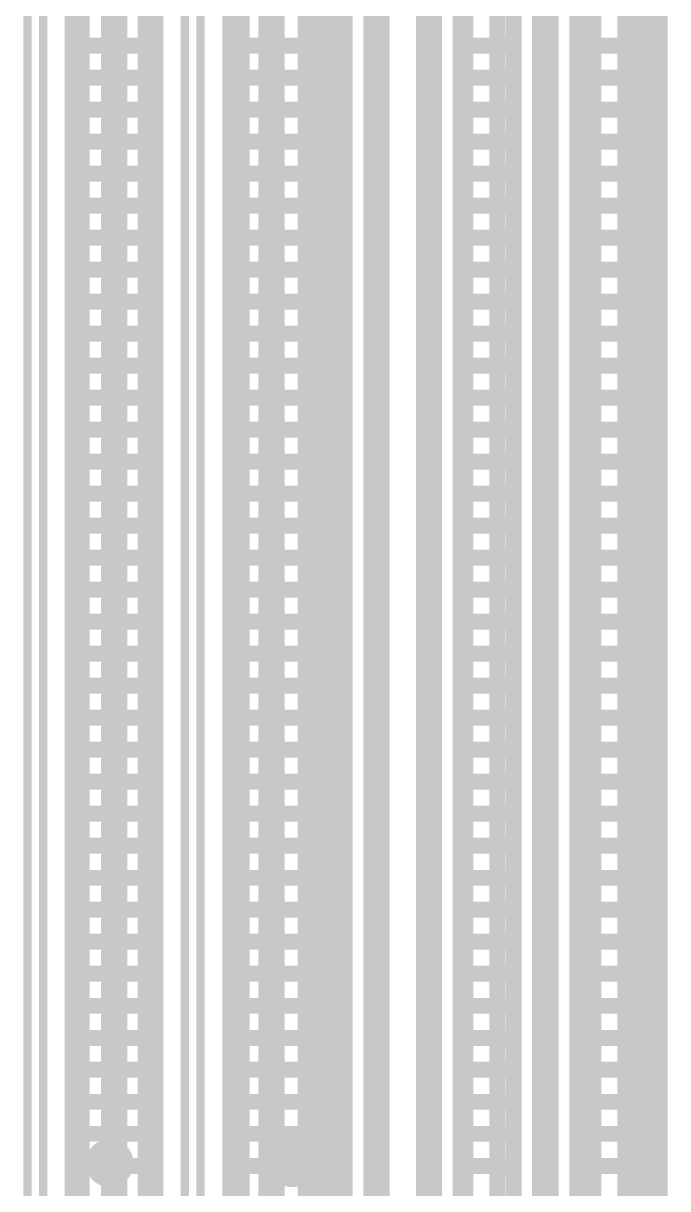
# Model space of a CAD drawing. Header units: millimetres. Extents: x 2260 to 2572, y -21 to 200.
# Drawn here: x 2305.83 to 2311.97, y 83.64 to 94.73 of the extents above; entities that cross this region are included whole.
import ezdxf

# ---------------------------------------------------------------- set-up
doc = ezdxf.new("R2010")
doc.units = ezdxf.units.MM
doc.layers.get('0').update_dxf_attribs({"lineweight": 18})
doc.layers.add('01', color=1, linetype='Continuous', lineweight=18)
doc.layers.add('DIM', color=3, linetype='Continuous', lineweight=13)

# ---------------------------------------------------------------- blocks, each defined once
blk = doc.blocks.new('PAD_R1')
blk.add_lwpolyline([(0.25, 0, 0.5, 0.5, 1), (-0.25, 0, 0.5, 0.5, 1)], format="xyseb", close=True)

msp = doc.modelspace()

# ---------------------------------------------------------------- linework, layer by layer
at = {"layer": '01'}
for points in [[(2306.692, 139.841, 0.25, 0.25, 0), (2306.692, 63.641, 0.25, 0.25, 0)], [(2308.191, 139.841, 0.25, 0.25, 0), (2308.191, 63.641, 0.25, 0.25, 0)], [(2308.692, 139.841, 0.25, 0.25, 0), (2308.692, 63.641, 0.25, 0.25, 0)], [(2309.191, 139.841, 0.25, 0.25, 0), (2309.191, 63.641, 0.25, 0.25, 0)], [(2309.692, 139.841, 0.25, 0.25, 0), (2309.692, 63.641, 0.25, 0.25, 0)], [(2311.692, 139.841, 0.25, 0.25, 0), (2311.692, 63.641, 0.25, 0.25, 0)], [(2306.298, 137.241, 0.152, 0.152, 0), (2306.298, 66.241, 0.152, 0.152, 0)], [(2306.382, 137.241, 0.152, 0.152, 0), (2306.382, 66.241, 0.152, 0.152, 0)], [(2306.687, 137.241, 0.152, 0.152, 0), (2306.687, 66.241, 0.152, 0.152, 0)], [(2306.992, 137.241, 0.152, 0.152, 0), (2306.992, 66.241, 0.152, 0.152, 0)], [(2307.085, 137.241, 0.152, 0.152, 0), (2307.085, 66.241, 0.152, 0.152, 0)], [(2307.798, 137.241, 0.152, 0.152, 0), (2307.798, 66.241, 0.152, 0.152, 0)], [(2307.906, 137.241, 0.152, 0.152, 0), (2307.906, 66.241, 0.152, 0.152, 0)], [(2308.211, 137.241, 0.152, 0.152, 0), (2308.211, 66.241, 0.152, 0.152, 0)], [(2308.516, 137.241, 0.152, 0.152, 0), (2308.516, 66.241, 0.152, 0.152, 0)], [(2308.82, 137.241, 0.152, 0.152, 0), (2308.82, 66.241, 0.152, 0.152, 0)], [(2308.89, 137.241, 0.152, 0.152, 0), (2308.89, 66.241, 0.152, 0.152, 0)], [(2309.993, 137.241, 0.152, 0.152, 0), (2309.993, 66.241, 0.152, 0.152, 0)], [(2310.04, 137.241, 0.152, 0.152, 0), (2310.04, 66.241, 0.152, 0.152, 0)], [(2310.344, 137.241, 0.152, 0.152, 0), (2310.344, 66.241, 0.152, 0.152, 0)], [(2311.564, 137.241, 0.152, 0.152, 0), (2311.564, 66.241, 0.152, 0.152, 0)], [(2311.868, 137.241, 0.152, 0.152, 0), (2311.868, 66.241, 0.152, 0.152, 0)], [(2311.89, 137.241, 0.152, 0.152, 0), (2311.89, 66.241, 0.152, 0.152, 0)], [(2310.498, 134.807, 0.152, 0.152, 0), (2310.498, 68.64, 0.152, 0.152, 0)], [(2311.259, 134.835, 0.152, 0.152, 0), (2311.259, 68.611, 0.152, 0.152, 0)], [(2310.802, 68.764, 0.254, 0.254, 0), (2310.802, 134.682, 0.254, 0.254, 0)], [(2311.105, 134.681, 0.152, 0.152, 0), (2311.105, 68.765, 0.152, 0.152, 0)], [(2306.298, 94.522, 0.152, 0.152, 0), (2307.085, 94.522, 0.152, 0.152, 0)], [(2307.798, 94.522, 0.152, 0.152, 0), (2308.89, 94.522, 0.152, 0.152, 0)], [(2309.993, 94.522, 0.152, 0.152, 0), (2310.498, 94.522, 0.152, 0.152, 0)], [(2311.105, 94.522, 0.152, 0.152, 0), (2311.89, 94.522, 0.152, 0.152, 0)], [(2306.298, 94.217, 0.152, 0.152, 0), (2307.085, 94.217, 0.152, 0.152, 0)], [(2307.798, 94.217, 0.152, 0.152, 0), (2308.89, 94.217, 0.152, 0.152, 0)], [(2309.993, 94.217, 0.152, 0.152, 0), (2310.498, 94.217, 0.152, 0.152, 0)], [(2311.105, 94.217, 0.152, 0.152, 0), (2311.89, 94.217, 0.152, 0.152, 0)], [(2306.298, 93.913, 0.152, 0.152, 0), (2307.085, 93.913, 0.152, 0.152, 0)], [(2307.798, 93.913, 0.152, 0.152, 0), (2308.89, 93.913, 0.152, 0.152, 0)], [(2309.993, 93.913, 0.152, 0.152, 0), (2310.498, 93.913, 0.152, 0.152, 0)], [(2311.105, 93.913, 0.152, 0.152, 0), (2311.89, 93.913, 0.152, 0.152, 0)], [(2306.298, 93.608, 0.152, 0.152, 0), (2307.085, 93.608, 0.152, 0.152, 0)], [(2307.798, 93.608, 0.152, 0.152, 0), (2308.89, 93.608, 0.152, 0.152, 0)], [(2309.993, 93.608, 0.152, 0.152, 0), (2310.498, 93.608, 0.152, 0.152, 0)], [(2311.105, 93.608, 0.152, 0.152, 0), (2311.89, 93.608, 0.152, 0.152, 0)], [(2306.298, 93.303, 0.152, 0.152, 0), (2307.085, 93.303, 0.152, 0.152, 0)], [(2307.798, 93.303, 0.152, 0.152, 0), (2308.89, 93.303, 0.152, 0.152, 0)], [(2309.993, 93.303, 0.152, 0.152, 0), (2310.498, 93.303, 0.152, 0.152, 0)], [(2311.105, 93.303, 0.152, 0.152, 0), (2311.89, 93.303, 0.152, 0.152, 0)], [(2306.298, 92.998, 0.152, 0.152, 0), (2307.085, 92.998, 0.152, 0.152, 0)], [(2307.798, 92.998, 0.152, 0.152, 0), (2308.89, 92.998, 0.152, 0.152, 0)], [(2309.993, 92.998, 0.152, 0.152, 0), (2310.498, 92.998, 0.152, 0.152, 0)], [(2311.105, 92.998, 0.152, 0.152, 0), (2311.89, 92.998, 0.152, 0.152, 0)], [(2306.298, 92.693, 0.152, 0.152, 0), (2307.085, 92.693, 0.152, 0.152, 0)], [(2307.798, 92.693, 0.152, 0.152, 0), (2308.89, 92.693, 0.152, 0.152, 0)], [(2309.993, 92.693, 0.152, 0.152, 0), (2310.498, 92.693, 0.152, 0.152, 0)], [(2311.105, 92.693, 0.152, 0.152, 0), (2311.89, 92.693, 0.152, 0.152, 0)], [(2306.298, 92.389, 0.152, 0.152, 0), (2307.085, 92.389, 0.152, 0.152, 0)], [(2307.798, 92.389, 0.152, 0.152, 0), (2308.89, 92.389, 0.152, 0.152, 0)], [(2309.993, 92.389, 0.152, 0.152, 0), (2310.498, 92.389, 0.152, 0.152, 0)], [(2311.105, 92.389, 0.152, 0.152, 0), (2311.89, 92.389, 0.152, 0.152, 0)], [(2306.298, 92.084, 0.152, 0.152, 0), (2307.085, 92.084, 0.152, 0.152, 0)], [(2307.798, 92.084, 0.152, 0.152, 0), (2308.89, 92.084, 0.152, 0.152, 0)], [(2309.993, 92.084, 0.152, 0.152, 0), (2310.498, 92.084, 0.152, 0.152, 0)], [(2311.105, 92.084, 0.152, 0.152, 0), (2311.89, 92.084, 0.152, 0.152, 0)], [(2306.298, 91.779, 0.152, 0.152, 0), (2307.085, 91.779, 0.152, 0.152, 0)], [(2307.798, 91.779, 0.152, 0.152, 0), (2308.89, 91.779, 0.152, 0.152, 0)], [(2309.993, 91.779, 0.152, 0.152, 0), (2310.498, 91.779, 0.152, 0.152, 0)], [(2311.105, 91.779, 0.152, 0.152, 0), (2311.89, 91.779, 0.152, 0.152, 0)], [(2306.298, 91.474, 0.152, 0.152, 0), (2307.085, 91.474, 0.152, 0.152, 0)], [(2307.798, 91.474, 0.152, 0.152, 0), (2308.89, 91.474, 0.152, 0.152, 0)], [(2309.993, 91.474, 0.152, 0.152, 0), (2310.498, 91.474, 0.152, 0.152, 0)], [(2311.105, 91.474, 0.152, 0.152, 0), (2311.89, 91.474, 0.152, 0.152, 0)], [(2306.298, 91.169, 0.152, 0.152, 0), (2307.085, 91.169, 0.152, 0.152, 0)], [(2307.798, 91.169, 0.152, 0.152, 0), (2308.89, 91.169, 0.152, 0.152, 0)], [(2309.993, 91.169, 0.152, 0.152, 0), (2310.498, 91.169, 0.152, 0.152, 0)], [(2311.105, 91.169, 0.152, 0.152, 0), (2311.89, 91.169, 0.152, 0.152, 0)], [(2306.298, 90.865, 0.152, 0.152, 0), (2307.085, 90.865, 0.152, 0.152, 0)], [(2307.798, 90.865, 0.152, 0.152, 0), (2308.89, 90.865, 0.152, 0.152, 0)], [(2309.993, 90.865, 0.152, 0.152, 0), (2310.498, 90.865, 0.152, 0.152, 0)], [(2311.105, 90.865, 0.152, 0.152, 0), (2311.89, 90.865, 0.152, 0.152, 0)], [(2306.298, 90.56, 0.152, 0.152, 0), (2307.085, 90.56, 0.152, 0.152, 0)], [(2307.798, 90.56, 0.152, 0.152, 0), (2308.89, 90.56, 0.152, 0.152, 0)], [(2309.993, 90.56, 0.152, 0.152, 0), (2310.498, 90.56, 0.152, 0.152, 0)], [(2311.105, 90.56, 0.152, 0.152, 0), (2311.89, 90.56, 0.152, 0.152, 0)], [(2306.298, 90.255, 0.152, 0.152, 0), (2307.085, 90.255, 0.152, 0.152, 0)], [(2307.798, 90.255, 0.152, 0.152, 0), (2308.89, 90.255, 0.152, 0.152, 0)], [(2309.993, 90.255, 0.152, 0.152, 0), (2310.498, 90.255, 0.152, 0.152, 0)], [(2311.105, 90.255, 0.152, 0.152, 0), (2311.89, 90.255, 0.152, 0.152, 0)], [(2306.298, 89.95, 0.152, 0.152, 0), (2307.085, 89.95, 0.152, 0.152, 0)], [(2307.798, 89.95, 0.152, 0.152, 0), (2308.89, 89.95, 0.152, 0.152, 0)], [(2309.993, 89.95, 0.152, 0.152, 0), (2310.498, 89.95, 0.152, 0.152, 0)], [(2311.105, 89.95, 0.152, 0.152, 0), (2311.89, 89.95, 0.152, 0.152, 0)], [(2306.298, 89.645, 0.152, 0.152, 0), (2307.085, 89.645, 0.152, 0.152, 0)], [(2307.798, 89.645, 0.152, 0.152, 0), (2308.89, 89.645, 0.152, 0.152, 0)], [(2309.993, 89.645, 0.152, 0.152, 0), (2310.498, 89.645, 0.152, 0.152, 0)], [(2311.105, 89.645, 0.152, 0.152, 0), (2311.89, 89.645, 0.152, 0.152, 0)], [(2306.298, 89.341, 0.152, 0.152, 0), (2307.085, 89.341, 0.152, 0.152, 0)], [(2307.798, 89.341, 0.152, 0.152, 0), (2308.89, 89.341, 0.152, 0.152, 0)], [(2309.993, 89.341, 0.152, 0.152, 0), (2310.498, 89.341, 0.152, 0.152, 0)], [(2311.105, 89.341, 0.152, 0.152, 0), (2311.89, 89.341, 0.152, 0.152, 0)], [(2306.298, 89.036, 0.152, 0.152, 0), (2307.085, 89.036, 0.152, 0.152, 0)], [(2307.798, 89.036, 0.152, 0.152, 0), (2308.89, 89.036, 0.152, 0.152, 0)], [(2309.993, 89.036, 0.152, 0.152, 0), (2310.498, 89.036, 0.152, 0.152, 0)], [(2311.105, 89.036, 0.152, 0.152, 0), (2311.89, 89.036, 0.152, 0.152, 0)], [(2306.298, 88.731, 0.152, 0.152, 0), (2307.085, 88.731, 0.152, 0.152, 0)], [(2307.798, 88.731, 0.152, 0.152, 0), (2308.89, 88.731, 0.152, 0.152, 0)], [(2309.993, 88.731, 0.152, 0.152, 0), (2310.498, 88.731, 0.152, 0.152, 0)], [(2311.105, 88.731, 0.152, 0.152, 0), (2311.89, 88.731, 0.152, 0.152, 0)], [(2306.298, 88.426, 0.152, 0.152, 0), (2307.085, 88.426, 0.152, 0.152, 0)], [(2307.798, 88.426, 0.152, 0.152, 0), (2308.89, 88.426, 0.152, 0.152, 0)], [(2309.993, 88.426, 0.152, 0.152, 0), (2310.498, 88.426, 0.152, 0.152, 0)], [(2311.105, 88.426, 0.152, 0.152, 0), (2311.89, 88.426, 0.152, 0.152, 0)], [(2306.298, 88.121, 0.152, 0.152, 0), (2307.085, 88.121, 0.152, 0.152, 0)], [(2307.798, 88.121, 0.152, 0.152, 0), (2308.89, 88.121, 0.152, 0.152, 0)], [(2309.993, 88.121, 0.152, 0.152, 0), (2310.498, 88.121, 0.152, 0.152, 0)], [(2311.105, 88.121, 0.152, 0.152, 0), (2311.89, 88.121, 0.152, 0.152, 0)], [(2306.298, 87.817, 0.152, 0.152, 0), (2307.085, 87.817, 0.152, 0.152, 0)], [(2307.798, 87.817, 0.152, 0.152, 0), (2308.89, 87.817, 0.152, 0.152, 0)], [(2309.993, 87.817, 0.152, 0.152, 0), (2310.498, 87.817, 0.152, 0.152, 0)], [(2311.105, 87.817, 0.152, 0.152, 0), (2311.89, 87.817, 0.152, 0.152, 0)], [(2306.298, 87.512, 0.152, 0.152, 0), (2307.085, 87.512, 0.152, 0.152, 0)], [(2307.798, 87.512, 0.152, 0.152, 0), (2308.89, 87.512, 0.152, 0.152, 0)], [(2309.993, 87.512, 0.152, 0.152, 0), (2310.498, 87.512, 0.152, 0.152, 0)], [(2311.105, 87.512, 0.152, 0.152, 0), (2311.89, 87.512, 0.152, 0.152, 0)], [(2306.298, 87.207, 0.152, 0.152, 0), (2307.085, 87.207, 0.152, 0.152, 0)], [(2307.798, 87.207, 0.152, 0.152, 0), (2308.89, 87.207, 0.152, 0.152, 0)], [(2309.993, 87.207, 0.152, 0.152, 0), (2310.498, 87.207, 0.152, 0.152, 0)], [(2311.105, 87.207, 0.152, 0.152, 0), (2311.89, 87.207, 0.152, 0.152, 0)], [(2306.298, 86.902, 0.152, 0.152, 0), (2307.085, 86.902, 0.152, 0.152, 0)], [(2307.798, 86.902, 0.152, 0.152, 0), (2308.89, 86.902, 0.152, 0.152, 0)], [(2309.993, 86.902, 0.152, 0.152, 0), (2310.498, 86.902, 0.152, 0.152, 0)], [(2311.105, 86.902, 0.152, 0.152, 0), (2311.89, 86.902, 0.152, 0.152, 0)], [(2306.298, 86.597, 0.152, 0.152, 0), (2307.085, 86.597, 0.152, 0.152, 0)], [(2307.798, 86.597, 0.152, 0.152, 0), (2308.89, 86.597, 0.152, 0.152, 0)], [(2309.993, 86.597, 0.152, 0.152, 0), (2310.498, 86.597, 0.152, 0.152, 0)], [(2311.105, 86.597, 0.152, 0.152, 0), (2311.89, 86.597, 0.152, 0.152, 0)], [(2306.298, 86.293, 0.152, 0.152, 0), (2307.085, 86.293, 0.152, 0.152, 0)], [(2307.798, 86.293, 0.152, 0.152, 0), (2308.89, 86.293, 0.152, 0.152, 0)], [(2309.993, 86.293, 0.152, 0.152, 0), (2310.498, 86.293, 0.152, 0.152, 0)], [(2311.105, 86.293, 0.152, 0.152, 0), (2311.89, 86.293, 0.152, 0.152, 0)], [(2306.298, 85.988, 0.152, 0.152, 0), (2307.085, 85.988, 0.152, 0.152, 0)], [(2307.798, 85.988, 0.152, 0.152, 0), (2308.89, 85.988, 0.152, 0.152, 0)], [(2309.993, 85.988, 0.152, 0.152, 0), (2310.498, 85.988, 0.152, 0.152, 0)], [(2311.105, 85.988, 0.152, 0.152, 0), (2311.89, 85.988, 0.152, 0.152, 0)], [(2306.298, 85.683, 0.152, 0.152, 0), (2307.085, 85.683, 0.152, 0.152, 0)], [(2307.798, 85.683, 0.152, 0.152, 0), (2308.89, 85.683, 0.152, 0.152, 0)], [(2309.993, 85.683, 0.152, 0.152, 0), (2310.498, 85.683, 0.152, 0.152, 0)], [(2311.105, 85.683, 0.152, 0.152, 0), (2311.89, 85.683, 0.152, 0.152, 0)], [(2306.298, 85.378, 0.152, 0.152, 0), (2307.085, 85.378, 0.152, 0.152, 0)], [(2307.798, 85.378, 0.152, 0.152, 0), (2308.89, 85.378, 0.152, 0.152, 0)], [(2309.993, 85.378, 0.152, 0.152, 0), (2310.498, 85.378, 0.152, 0.152, 0)], [(2311.105, 85.378, 0.152, 0.152, 0), (2311.89, 85.378, 0.152, 0.152, 0)], [(2306.298, 85.073, 0.152, 0.152, 0), (2307.085, 85.073, 0.152, 0.152, 0)], [(2307.798, 85.073, 0.152, 0.152, 0), (2308.89, 85.073, 0.152, 0.152, 0)], [(2309.993, 85.073, 0.152, 0.152, 0), (2310.498, 85.073, 0.152, 0.152, 0)], [(2311.105, 85.073, 0.152, 0.152, 0), (2311.89, 85.073, 0.152, 0.152, 0)], [(2306.298, 84.769, 0.152, 0.152, 0), (2307.085, 84.769, 0.152, 0.152, 0)], [(2307.798, 84.769, 0.152, 0.152, 0), (2308.89, 84.769, 0.152, 0.152, 0)], [(2309.993, 84.769, 0.152, 0.152, 0), (2310.498, 84.769, 0.152, 0.152, 0)], [(2311.105, 84.769, 0.152, 0.152, 0), (2311.89, 84.769, 0.152, 0.152, 0)], [(2306.298, 84.464, 0.152, 0.152, 0), (2307.085, 84.464, 0.152, 0.152, 0)], [(2307.798, 84.464, 0.152, 0.152, 0), (2308.89, 84.464, 0.152, 0.152, 0)], [(2309.993, 84.464, 0.152, 0.152, 0), (2310.498, 84.464, 0.152, 0.152, 0)], [(2311.105, 84.464, 0.152, 0.152, 0), (2311.89, 84.464, 0.152, 0.152, 0)], [(2306.298, 84.159, 0.152, 0.152, 0), (2307.085, 84.159, 0.152, 0.152, 0)], [(2307.798, 84.159, 0.152, 0.152, 0), (2308.89, 84.159, 0.152, 0.152, 0)], [(2309.993, 84.159, 0.152, 0.152, 0), (2310.498, 84.159, 0.152, 0.152, 0)], [(2311.105, 84.159, 0.152, 0.152, 0), (2311.89, 84.159, 0.152, 0.152, 0)], [(2306.298, 83.854, 0.152, 0.152, 0), (2307.085, 83.854, 0.152, 0.152, 0)], [(2307.798, 83.854, 0.152, 0.152, 0), (2308.89, 83.854, 0.152, 0.152, 0)], [(2309.993, 83.854, 0.152, 0.152, 0), (2310.498, 83.854, 0.152, 0.152, 0)], [(2311.105, 83.854, 0.152, 0.152, 0), (2311.89, 83.854, 0.152, 0.152, 0)]]:
    msp.add_lwpolyline(points, format="xyseb", dxfattribs=at)
at = {"layer": 'DIM'}
for points in [[(2305.867, 137.367, 0.08, 0.08, 0), (2305.867, 66.114, 0.08, 0.08, 0)], [(2306.017, 137.367, 0.08, 0.08, 0), (2306.017, 66.114, 0.08, 0.08, 0)], [(2307.366, 137.368, 0.08, 0.08, 0), (2307.366, 66.114, 0.08, 0.08, 0)], [(2307.516, 137.366, 0.08, 0.08, 0), (2307.516, 66.116, 0.08, 0.08, 0)]]:
    msp.add_lwpolyline(points, format="xyseb", dxfattribs=at)

# ---------------------------------------------------------------- block references
at = {"layer": '01'}
for p, xscale, yscale in [((2306.298, 94.522), 0.1524, 0.1524), ((2307.085, 94.522), 0.1524, 0.1524), ((2307.798, 94.522), 0.1524, 0.1524), ((2308.89, 94.522), 0.1524, 0.1524), ((2309.993, 94.522), 0.1524, 0.1524), ((2310.498, 94.522), 0.1524, 0.1524), ((2311.105, 94.522), 0.1524, 0.1524), ((2311.89, 94.522), 0.1524, 0.1524), ((2306.298, 94.217), 0.1524, 0.1524), ((2307.085, 94.217), 0.1524, 0.1524), ((2307.798, 94.217), 0.1524, 0.1524), ((2308.89, 94.217), 0.1524, 0.1524), ((2309.993, 94.217), 0.1524, 0.1524), ((2310.498, 94.217), 0.1524, 0.1524), ((2311.105, 94.217), 0.1524, 0.1524), ((2311.89, 94.217), 0.1524, 0.1524), ((2306.298, 93.913), 0.1524, 0.1524), ((2307.085, 93.913), 0.1524, 0.1524), ((2307.798, 93.913), 0.1524, 0.1524), ((2308.89, 93.913), 0.1524, 0.1524), ((2309.993, 93.913), 0.1524, 0.1524), ((2310.498, 93.913), 0.1524, 0.1524), ((2311.105, 93.913), 0.1524, 0.1524), ((2311.89, 93.913), 0.1524, 0.1524), ((2306.298, 93.608), 0.1524, 0.1524), ((2307.085, 93.608), 0.1524, 0.1524), ((2307.798, 93.608), 0.1524, 0.1524), ((2308.89, 93.608), 0.1524, 0.1524), ((2309.993, 93.608), 0.1524, 0.1524), ((2310.498, 93.608), 0.1524, 0.1524), ((2311.105, 93.608), 0.1524, 0.1524), ((2311.89, 93.608), 0.1524, 0.1524), ((2306.298, 93.303), 0.1524, 0.1524), ((2307.085, 93.303), 0.1524, 0.1524), ((2307.798, 93.303), 0.1524, 0.1524), ((2308.89, 93.303), 0.1524, 0.1524), ((2309.993, 93.303), 0.1524, 0.1524), ((2310.498, 93.303), 0.1524, 0.1524), ((2311.105, 93.303), 0.1524, 0.1524), ((2311.89, 93.303), 0.1524, 0.1524), ((2306.298, 92.998), 0.1524, 0.1524), ((2307.085, 92.998), 0.1524, 0.1524), ((2307.798, 92.998), 0.1524, 0.1524), ((2308.89, 92.998), 0.1524, 0.1524), ((2309.993, 92.998), 0.1524, 0.1524), ((2310.498, 92.998), 0.1524, 0.1524), ((2311.105, 92.998), 0.1524, 0.1524), ((2311.89, 92.998), 0.1524, 0.1524), ((2306.298, 92.693), 0.1524, 0.1524), ((2307.085, 92.693), 0.1524, 0.1524), ((2307.798, 92.693), 0.1524, 0.1524), ((2308.89, 92.693), 0.1524, 0.1524), ((2309.993, 92.693), 0.1524, 0.1524), ((2310.498, 92.693), 0.1524, 0.1524), ((2311.105, 92.693), 0.1524, 0.1524), ((2311.89, 92.693), 0.1524, 0.1524), ((2306.298, 92.389), 0.1524, 0.1524), ((2307.085, 92.389), 0.1524, 0.1524), ((2307.798, 92.389), 0.1524, 0.1524), ((2308.89, 92.389), 0.1524, 0.1524), ((2309.993, 92.389), 0.1524, 0.1524), ((2310.498, 92.389), 0.1524, 0.1524), ((2311.105, 92.389), 0.1524, 0.1524), ((2311.89, 92.389), 0.1524, 0.1524), ((2306.298, 92.084), 0.1524, 0.1524), ((2307.085, 92.084), 0.1524, 0.1524), ((2307.798, 92.084), 0.1524, 0.1524), ((2308.89, 92.084), 0.1524, 0.1524), ((2309.993, 92.084), 0.1524, 0.1524), ((2310.498, 92.084), 0.1524, 0.1524), ((2311.105, 92.084), 0.1524, 0.1524), ((2311.89, 92.084), 0.1524, 0.1524), ((2306.298, 91.779), 0.1524, 0.1524), ((2307.085, 91.779), 0.1524, 0.1524), ((2307.798, 91.779), 0.1524, 0.1524), ((2308.89, 91.779), 0.1524, 0.1524), ((2309.993, 91.779), 0.1524, 0.1524), ((2310.498, 91.779), 0.1524, 0.1524), ((2311.105, 91.779), 0.1524, 0.1524), ((2311.89, 91.779), 0.1524, 0.1524), ((2306.298, 91.474), 0.1524, 0.1524), ((2307.085, 91.474), 0.1524, 0.1524), ((2307.798, 91.474), 0.1524, 0.1524), ((2308.89, 91.474), 0.1524, 0.1524), ((2309.993, 91.474), 0.1524, 0.1524), ((2310.498, 91.474), 0.1524, 0.1524), ((2311.105, 91.474), 0.1524, 0.1524), ((2311.89, 91.474), 0.1524, 0.1524), ((2306.298, 91.169), 0.1524, 0.1524), ((2307.085, 91.169), 0.1524, 0.1524), ((2307.798, 91.169), 0.1524, 0.1524), ((2308.89, 91.169), 0.1524, 0.1524), ((2309.993, 91.169), 0.1524, 0.1524), ((2310.498, 91.169), 0.1524, 0.1524), ((2311.105, 91.169), 0.1524, 0.1524), ((2311.89, 91.169), 0.1524, 0.1524), ((2306.298, 90.865), 0.1524, 0.1524), ((2307.085, 90.865), 0.1524, 0.1524), ((2307.798, 90.865), 0.1524, 0.1524), ((2308.89, 90.865), 0.1524, 0.1524), ((2309.993, 90.865), 0.1524, 0.1524), ((2310.498, 90.865), 0.1524, 0.1524), ((2311.105, 90.865), 0.1524, 0.1524), ((2311.89, 90.865), 0.1524, 0.1524), ((2306.298, 90.56), 0.1524, 0.1524), ((2307.085, 90.56), 0.1524, 0.1524), ((2307.798, 90.56), 0.1524, 0.1524), ((2308.89, 90.56), 0.1524, 0.1524), ((2309.993, 90.56), 0.1524, 0.1524), ((2310.498, 90.56), 0.1524, 0.1524), ((2311.105, 90.56), 0.1524, 0.1524), ((2311.89, 90.56), 0.1524, 0.1524), ((2306.298, 90.255), 0.1524, 0.1524), ((2307.085, 90.255), 0.1524, 0.1524), ((2307.798, 90.255), 0.1524, 0.1524), ((2308.89, 90.255), 0.1524, 0.1524), ((2309.993, 90.255), 0.1524, 0.1524), ((2310.498, 90.255), 0.1524, 0.1524), ((2311.105, 90.255), 0.1524, 0.1524), ((2311.89, 90.255), 0.1524, 0.1524), ((2306.298, 89.95), 0.1524, 0.1524), ((2307.085, 89.95), 0.1524, 0.1524), ((2307.798, 89.95), 0.1524, 0.1524), ((2308.89, 89.95), 0.1524, 0.1524), ((2309.993, 89.95), 0.1524, 0.1524), ((2310.498, 89.95), 0.1524, 0.1524), ((2311.105, 89.95), 0.1524, 0.1524), ((2311.89, 89.95), 0.1524, 0.1524), ((2306.298, 89.645), 0.1524, 0.1524), ((2307.085, 89.645), 0.1524, 0.1524), ((2307.798, 89.645), 0.1524, 0.1524), ((2308.89, 89.645), 0.1524, 0.1524), ((2309.993, 89.645), 0.1524, 0.1524), ((2310.498, 89.645), 0.1524, 0.1524), ((2311.105, 89.645), 0.1524, 0.1524), ((2311.89, 89.645), 0.1524, 0.1524), ((2306.298, 89.341), 0.1524, 0.1524), ((2307.085, 89.341), 0.1524, 0.1524), ((2307.798, 89.341), 0.1524, 0.1524), ((2308.89, 89.341), 0.1524, 0.1524), ((2309.993, 89.341), 0.1524, 0.1524), ((2310.498, 89.341), 0.1524, 0.1524), ((2311.105, 89.341), 0.1524, 0.1524), ((2311.89, 89.341), 0.1524, 0.1524), ((2306.298, 89.036), 0.1524, 0.1524), ((2307.085, 89.036), 0.1524, 0.1524), ((2307.798, 89.036), 0.1524, 0.1524), ((2308.89, 89.036), 0.1524, 0.1524), ((2309.993, 89.036), 0.1524, 0.1524), ((2310.498, 89.036), 0.1524, 0.1524), ((2311.105, 89.036), 0.1524, 0.1524), ((2311.89, 89.036), 0.1524, 0.1524), ((2306.298, 88.731), 0.1524, 0.1524), ((2307.085, 88.731), 0.1524, 0.1524), ((2307.798, 88.731), 0.1524, 0.1524), ((2308.89, 88.731), 0.1524, 0.1524), ((2309.993, 88.731), 0.1524, 0.1524), ((2310.498, 88.731), 0.1524, 0.1524), ((2311.105, 88.731), 0.1524, 0.1524), ((2311.89, 88.731), 0.1524, 0.1524), ((2306.298, 88.426), 0.1524, 0.1524), ((2307.085, 88.426), 0.1524, 0.1524), ((2307.798, 88.426), 0.1524, 0.1524), ((2308.89, 88.426), 0.1524, 0.1524), ((2309.993, 88.426), 0.1524, 0.1524), ((2310.498, 88.426), 0.1524, 0.1524), ((2311.105, 88.426), 0.1524, 0.1524), ((2311.89, 88.426), 0.1524, 0.1524), ((2306.298, 88.121), 0.1524, 0.1524), ((2307.085, 88.121), 0.1524, 0.1524), ((2307.798, 88.121), 0.1524, 0.1524), ((2308.89, 88.121), 0.1524, 0.1524), ((2309.993, 88.121), 0.1524, 0.1524), ((2310.498, 88.121), 0.1524, 0.1524), ((2311.105, 88.121), 0.1524, 0.1524), ((2311.89, 88.121), 0.1524, 0.1524), ((2306.298, 87.817), 0.1524, 0.1524), ((2307.085, 87.817), 0.1524, 0.1524), ((2307.798, 87.817), 0.1524, 0.1524), ((2308.89, 87.817), 0.1524, 0.1524), ((2309.993, 87.817), 0.1524, 0.1524), ((2310.498, 87.817), 0.1524, 0.1524), ((2311.105, 87.817), 0.1524, 0.1524), ((2311.89, 87.817), 0.1524, 0.1524), ((2306.298, 87.512), 0.1524, 0.1524), ((2307.085, 87.512), 0.1524, 0.1524), ((2307.798, 87.512), 0.1524, 0.1524), ((2308.89, 87.512), 0.1524, 0.1524), ((2309.993, 87.512), 0.1524, 0.1524), ((2310.498, 87.512), 0.1524, 0.1524), ((2311.105, 87.512), 0.1524, 0.1524), ((2311.89, 87.512), 0.1524, 0.1524), ((2306.298, 87.207), 0.1524, 0.1524), ((2307.085, 87.207), 0.1524, 0.1524), ((2307.798, 87.207), 0.1524, 0.1524), ((2308.89, 87.207), 0.1524, 0.1524), ((2309.993, 87.207), 0.1524, 0.1524), ((2310.498, 87.207), 0.1524, 0.1524), ((2311.105, 87.207), 0.1524, 0.1524), ((2311.89, 87.207), 0.1524, 0.1524), ((2306.298, 86.902), 0.1524, 0.1524), ((2307.085, 86.902), 0.1524, 0.1524), ((2307.798, 86.902), 0.1524, 0.1524), ((2308.89, 86.902), 0.1524, 0.1524), ((2309.993, 86.902), 0.1524, 0.1524), ((2310.498, 86.902), 0.1524, 0.1524), ((2311.105, 86.902), 0.1524, 0.1524), ((2311.89, 86.902), 0.1524, 0.1524), ((2306.298, 86.597), 0.1524, 0.1524), ((2307.085, 86.597), 0.1524, 0.1524), ((2307.798, 86.597), 0.1524, 0.1524), ((2308.89, 86.597), 0.1524, 0.1524), ((2309.993, 86.597), 0.1524, 0.1524), ((2310.498, 86.597), 0.1524, 0.1524), ((2311.105, 86.597), 0.1524, 0.1524), ((2311.89, 86.597), 0.1524, 0.1524), ((2306.298, 86.293), 0.1524, 0.1524), ((2307.085, 86.293), 0.1524, 0.1524), ((2307.798, 86.293), 0.1524, 0.1524), ((2308.89, 86.293), 0.1524, 0.1524), ((2309.993, 86.293), 0.1524, 0.1524), ((2310.498, 86.293), 0.1524, 0.1524), ((2311.105, 86.293), 0.1524, 0.1524), ((2311.89, 86.293), 0.1524, 0.1524), ((2306.298, 85.988), 0.1524, 0.1524), ((2307.085, 85.988), 0.1524, 0.1524), ((2307.798, 85.988), 0.1524, 0.1524), ((2308.89, 85.988), 0.1524, 0.1524), ((2309.993, 85.988), 0.1524, 0.1524), ((2310.498, 85.988), 0.1524, 0.1524), ((2311.105, 85.988), 0.1524, 0.1524), ((2311.89, 85.988), 0.1524, 0.1524), ((2306.298, 85.683), 0.1524, 0.1524), ((2307.085, 85.683), 0.1524, 0.1524), ((2307.798, 85.683), 0.1524, 0.1524), ((2308.89, 85.683), 0.1524, 0.1524), ((2309.993, 85.683), 0.1524, 0.1524), ((2310.498, 85.683), 0.1524, 0.1524), ((2311.105, 85.683), 0.1524, 0.1524), ((2311.89, 85.683), 0.1524, 0.1524), ((2306.298, 85.378), 0.1524, 0.1524), ((2307.085, 85.378), 0.1524, 0.1524), ((2307.798, 85.378), 0.1524, 0.1524), ((2308.89, 85.378), 0.1524, 0.1524), ((2309.993, 85.378), 0.1524, 0.1524), ((2310.498, 85.378), 0.1524, 0.1524), ((2311.105, 85.378), 0.1524, 0.1524), ((2311.89, 85.378), 0.1524, 0.1524), ((2306.298, 85.073), 0.1524, 0.1524), ((2307.085, 85.073), 0.1524, 0.1524), ((2307.798, 85.073), 0.1524, 0.1524), ((2308.89, 85.073), 0.1524, 0.1524), ((2309.993, 85.073), 0.1524, 0.1524), ((2310.498, 85.073), 0.1524, 0.1524), ((2311.105, 85.073), 0.1524, 0.1524), ((2311.89, 85.073), 0.1524, 0.1524), ((2306.298, 84.769), 0.1524, 0.1524), ((2307.085, 84.769), 0.1524, 0.1524), ((2307.798, 84.769), 0.1524, 0.1524), ((2308.89, 84.769), 0.1524, 0.1524), ((2309.993, 84.769), 0.1524, 0.1524), ((2310.498, 84.769), 0.1524, 0.1524), ((2311.105, 84.769), 0.1524, 0.1524), ((2311.89, 84.769), 0.1524, 0.1524), ((2306.298, 84.464), 0.1524, 0.1524), ((2307.085, 84.464), 0.1524, 0.1524), ((2307.798, 84.464), 0.1524, 0.1524), ((2308.89, 84.464), 0.1524, 0.1524), ((2309.993, 84.464), 0.1524, 0.1524), ((2310.498, 84.464), 0.1524, 0.1524), ((2311.105, 84.464), 0.1524, 0.1524), ((2311.89, 84.464), 0.1524, 0.1524), ((2306.298, 84.159), 0.1524, 0.1524), ((2307.085, 84.159), 0.1524, 0.1524), ((2307.798, 84.159), 0.1524, 0.1524), ((2308.89, 84.159), 0.1524, 0.1524), ((2309.993, 84.159), 0.1524, 0.1524), ((2310.498, 84.159), 0.1524, 0.1524), ((2311.105, 84.159), 0.1524, 0.1524), ((2311.89, 84.159), 0.1524, 0.1524), ((2306.649, 83.88), 0.456945, 0.456945), ((2308.389, 83.88), 0.456945, 0.456945), ((2306.298, 83.854), 0.1524, 0.1524), ((2307.085, 83.854), 0.1524, 0.1524), ((2307.798, 83.854), 0.1524, 0.1524), ((2308.89, 83.854), 0.1524, 0.1524), ((2309.993, 83.854), 0.1524, 0.1524), ((2310.498, 83.854), 0.1524, 0.1524), ((2311.105, 83.854), 0.1524, 0.1524), ((2311.89, 83.854), 0.1524, 0.1524)]:
    msp.add_blockref('PAD_R1', p, dxfattribs=dict(at, xscale=xscale, yscale=yscale))

doc.saveas('drawing.dxf')
